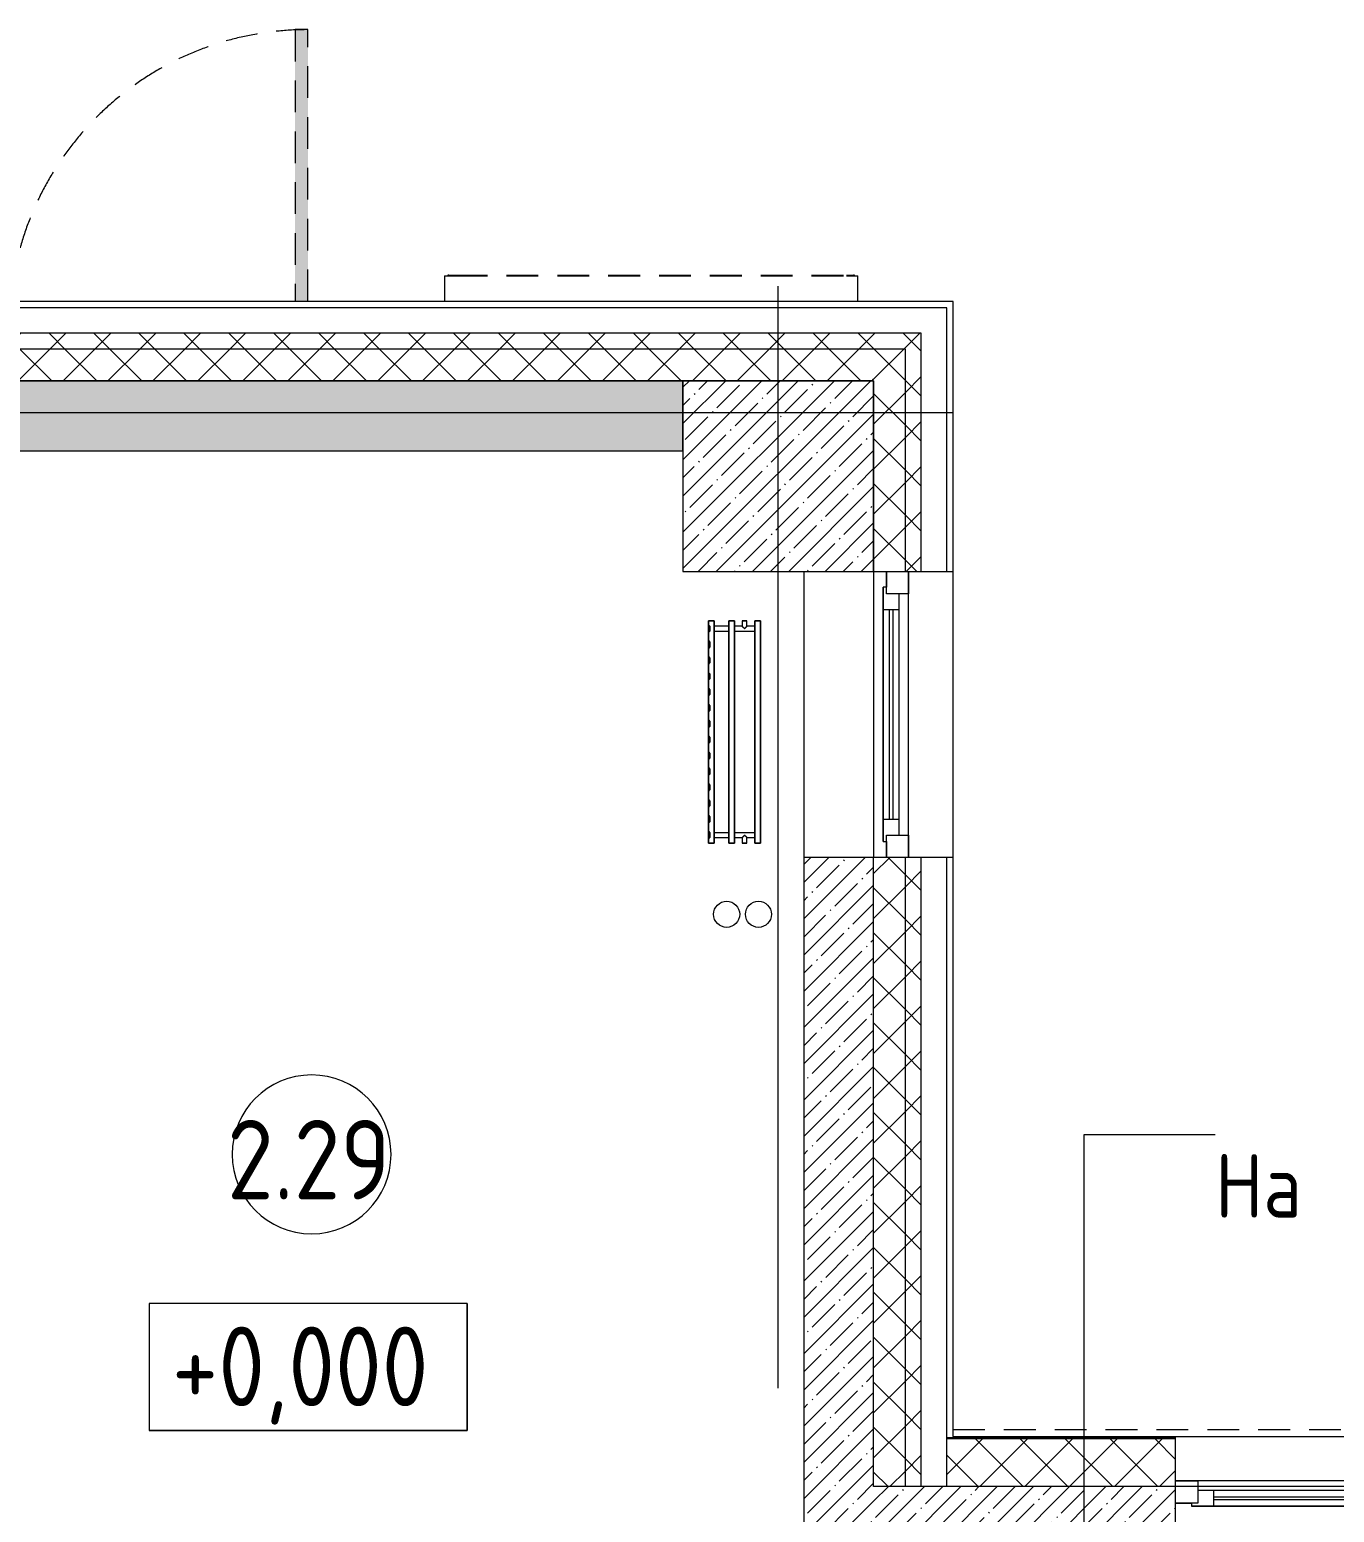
# Model space of a CAD drawing. Header units: millimetres. Extents: x -3129 to 197107, y -8553 to 29000.
# Drawn here: x 30955 to 35059, y 23539 to 28205 of the extents above; entities that cross this region are included whole.
import ezdxf

# ---------------------------------------------------------------- set-up
doc = ezdxf.new("R2010")
doc.units = ezdxf.units.MM
doc.linetypes.add('200_ШТРИХ__ш1_п0_6_', pattern=[160, 100, -60])
doc.linetypes.add('Осевая', pattern=[3175, 635, -476.25, 1587.5, -476.25])
for name, color, linetype, lineweight in [('A-AREA-IDEN', 7, 'Continuous', 9), ('A-DETL', 7, 'Continuous', 9), ('A-DETL-MBND-1', 7, '200_ШТРИХ__ш1_п0_6_', 9), ('A-GLAZ', 7, 'Continuous', 9), ('A-WALL', 7, 'Continuous', 9), ('A-WALL-1', 7, 'Continuous', 13), ('A-WALL-IDEN', 7, 'Continuous', 9), ('G-ANNO-DIMS', 7, 'Continuous', 9), ('I-WALL', 7, 'Continuous', 9), ('S-COLS', 7, 'Continuous', 9), ('Оси', 7, 'Continuous', 9), ('Оси-2', 7, 'Осевая', 9)]:
    doc.layers.add(name, color=color, linetype=linetype, lineweight=lineweight)
doc.layers.add('I-WALL-3', color=7, linetype='Continuous', lineweight=9, true_color=0x008040)
doc.layers.add('M-EQPM-1', color=7, linetype='Continuous', lineweight=9, true_color=0xaaaaaa)
doc.styles.add('GOST Common', font='GOST_Common.ttf', dxfattribs={"width": 0.9, "height": 250})
doc.styles.add('GOST Common_1', font='GOST_Common.ttf', dxfattribs={"width": 0.9, "height": 200})
pattern_1 = [(45, (0, 0), (-70.71068, 70.71068), []), (135, (0, 0), (-70.71068, -70.71068), [])]
pattern_2 = [(45, (0, 0), (-57.02463, 57.02463), []), (45, (57.025, 0), (-57.02463, 57.02463), [100.806, -20.161, 3.353, -16.808])]

# ---------------------------------------------------------------- blocks, each defined once
blk = doc.blocks.new('120_Окно_СКБ_2Ст - 120_Окно_СКБ_2Ст 3100х2500 _мал_створка слева_ 2-22446355-План монтажа стен и перегородок 2 этажа  в осях 1-12')
at = {"layer": 'A-GLAZ'}
for p, q in [((-1550, -127), (-1550, -57)), ((-1550, -57), (-1480, -57)), ((1550, -57), (-1550, -57)), ((-1480, -57), (-1480, -127)), ((650, -87), (-1480, -87)), ((-1480, -87), (-1480, -127)), ((-1430, -137), (-1430, -87)), ((600, -137), (600, -87)), ((650, -127), (650, -57)), ((650, -57), (720, -57)), ((650, -127), (650, -87)), ((720, -57), (720, -127)), ((1480, -87), (720, -87)), ((720, -87), (720, -127)), ((770, -137), (770, -87)), ((1430, -137), (1430, -87)), ((1480, -127), (1480, -57)), ((1480, -57), (1550, -57)), ((1480, -127), (1480, -87)), ((1550, -57), (1550, -127)), ((-1480, -127), (-1550, -127)), ((-1550, -127), (-1500, -127)), ((-1480, -127), (-1500, -127)), ((-1500, -127), (-1500, -137)), ((-1500, -137), (670, -137)), ((670, -137), (-1500, -137)), ((-1430, -107), (600, -107)), ((600, -117), (-1430, -117)), ((720, -127), (650, -127)), ((670, -127), (650, -127)), ((670, -127), (700, -127)), ((670, -137), (670, -127)), ((720, -127), (700, -127)), ((700, -127), (700, -137)), ((700, -137), (1500, -137)), ((1500, -137), (700, -137)), ((770, -107), (1430, -107)), ((1430, -117), (770, -117)), ((1550, -127), (1480, -127)), ((1500, -127), (1480, -127)), ((1500, -127), (1550, -127)), ((1500, -137), (1500, -127))]:
    blk.add_line(p, q, dxfattribs=at)
blk = doc.blocks.new('120_Окно_СКБ_1Ст - 120_Окно_СКБ_1Ст 900х2500_h_-19906774-План монтажа стен и перегородок 2 этажа  в осях 1-12')
at = {"layer": 'A-GLAZ'}
for p, q in [((-450, -75), (-450, -5)), ((-450, -5), (-380, -5)), ((450, -5), (-450, -5)), ((-380, -5), (-380, -75)), ((380, -35), (-380, -35)), ((-380, -35), (-380, -75)), ((-330, -85), (-330, -35)), ((330, -85), (330, -35)), ((380, -75), (380, -5)), ((380, -5), (450, -5)), ((380, -75), (380, -35)), ((450, -5), (450, -75)), ((-380, -75), (-450, -75)), ((-450, -75), (-400, -75)), ((-380, -75), (-400, -75)), ((-400, -75), (-400, -85)), ((-400, -85), (400, -85)), ((400, -85), (-400, -85)), ((-330, -55), (330, -55)), ((330, -65), (-330, -65)), ((450, -75), (380, -75)), ((400, -75), (380, -75)), ((400, -75), (450, -75)), ((400, -85), (400, -75))]:
    blk.add_line(p, q, dxfattribs=at)
blk = doc.blocks.new('110_Дверь_СКБ_1Ст_Наружная - ДН-2д_л__ Дверь из подвала ЛК _900 мм в свету_ 3300 фрамуга метал-22954314-План монтажа стен и перегородок 2 этажа  в осях 1-12')
at = {"layer": 'A-DETL-MBND-1'}
blk.add_hatch(color=256, dxfattribs=at).paths.add_polyline_path([(489.5, 115), (489.5, 970), (449.5, 970), (449.5, 115)])
for p, q in [((489.5, 970), (449.5, 970)), ((449.5, 970), (449.5, 115)), ((489.5, 115), (489.5, 970))]:
    blk.add_line(p, q, dxfattribs=at)
blk.add_arc((489.5, 30), 940, 90, 174.8042, dxfattribs=at)
blk = doc.blocks.new('Указатель_Домовой_Квартальный_По грани - Указатель одинарный-23221565-План монтажа стен и перегородок 2 этажа  в осях 1-12')
at = {"layer": 'A-DETL-MBND-1'}
for p, q in [((32260, 27430), (32260, 27350)), ((32260, 27430), (32295, 27430)), ((32270, 27432), (32270, 27430)), ((32273.3, 27432), (32270, 27432)), ((32270, 27432), (32295, 27432)), ((32295, 27432), (33525, 27432)), ((32295, 27430), (33525, 27430)), ((33525, 27432), (33550, 27432)), ((33525, 27430), (33560, 27430)), ((33550, 27432), (33546.7, 27432)), ((33550, 27430), (33550, 27432)), ((33560, 27350), (33560, 27430))]:
    blk.add_line(p, q, dxfattribs=at)
blk = doc.blocks.new('radiator_prado_classic_z_tip_30_po exemplyaru - Classic Z Тип 30-500-30677900-План монтажа стен и перегородок 2 этажа  в осях 1-12')
at = {"layer": 'M-EQPM-1'}
for p, q in [((0, 228), (0, 210)), ((700, 228), (0, 228)), ((0, 210), (0, 228)), ((0, 228), (12.5, 228)), ((0, 210), (700, 210)), ((17.5, 210), (0, 210)), ((12.5, 228), (37.5, 228)), ((37.5, 228), (12.5, 228)), ((12.5, 228), (37.5, 228)), ((12.5, 228), (17.5, 223)), ((12.5, 228), (17.5, 223)), ((32.5, 223), (17.5, 223)), ((17.5, 223), (32.5, 223)), ((17.5, 210), (17.5, 164)), ((17.5, 210), (17.5, 164)), ((17.8, 210), (17.5, 210)), ((17.5, 210), (32.5, 210)), ((32.5, 210), (17.5, 210)), ((17.5, 210), (32.5, 210)), ((19.7, 210), (17.8, 210)), ((31.5, 210), (18.5, 210)), ((23.1, 210), (19.7, 210)), ((32.5, 210), (23.1, 210)), ((32.5, 223), (37.5, 228)), ((37.5, 228), (32.5, 223)), ((32.5, 164), (32.5, 210)), ((32.5, 164), (32.5, 210)), ((667.5, 210), (32.5, 210)), ((37.5, 228), (62.5, 228)), ((62.5, 228), (87.5, 228)), ((87.5, 228), (62.5, 228)), ((62.5, 228), (87.5, 228)), ((62.5, 228), (67.5, 223)), ((62.5, 228), (67.5, 223)), ((82.5, 223), (67.5, 223)), ((67.5, 223), (82.5, 223)), ((82.5, 223), (87.5, 228)), ((87.5, 228), (82.5, 223)), ((87.5, 228), (112.5, 228)), ((112.5, 228), (137.5, 228)), ((137.5, 228), (112.5, 228)), ((112.5, 228), (137.5, 228)), ((112.5, 228), (117.5, 223)), ((112.5, 228), (117.5, 223)), ((132.5, 223), (117.5, 223)), ((117.5, 223), (132.5, 223)), ((132.5, 223), (137.5, 228)), ((137.5, 228), (132.5, 223)), ((137.5, 228), (162.5, 228)), ((162.5, 228), (187.5, 228)), ((187.5, 228), (162.5, 228)), ((162.5, 228), (187.5, 228)), ((162.5, 228), (167.5, 223)), ((162.5, 228), (167.5, 223)), ((182.5, 223), (167.5, 223)), ((167.5, 223), (182.5, 223)), ((182.5, 223), (187.5, 228)), ((187.5, 228), (182.5, 223)), ((187.5, 228), (212.5, 228)), ((212.5, 228), (237.5, 228)), ((237.5, 228), (212.5, 228)), ((212.5, 228), (237.5, 228)), ((212.5, 228), (217.5, 223)), ((212.5, 228), (217.5, 223)), ((232.5, 223), (217.5, 223)), ((217.5, 223), (232.5, 223)), ((232.5, 223), (237.5, 228)), ((237.5, 228), (232.5, 223)), ((237.5, 228), (262.5, 228)), ((262.5, 228), (287.5, 228)), ((287.5, 228), (262.5, 228)), ((262.5, 228), (287.5, 228)), ((262.5, 228), (267.5, 223)), ((262.5, 228), (267.5, 223)), ((282.5, 223), (267.5, 223)), ((267.5, 223), (282.5, 223)), ((282.5, 223), (287.5, 228)), ((287.5, 228), (282.5, 223)), ((287.5, 228), (312.5, 228)), ((312.5, 228), (337.5, 228)), ((337.5, 228), (312.5, 228)), ((312.5, 228), (337.5, 228)), ((312.5, 228), (317.5, 223)), ((312.5, 228), (317.5, 223)), ((332.5, 223), (317.5, 223)), ((317.5, 223), (332.5, 223)), ((332.5, 223), (337.5, 228)), ((337.5, 228), (332.5, 223)), ((337.5, 228), (362.5, 228)), ((362.5, 228), (387.5, 228)), ((387.5, 228), (362.5, 228)), ((362.5, 228), (387.5, 228)), ((362.5, 228), (367.5, 223)), ((362.5, 228), (367.5, 223)), ((382.5, 223), (367.5, 223)), ((367.5, 223), (382.5, 223)), ((382.5, 223), (387.5, 228)), ((387.5, 228), (382.5, 223)), ((387.5, 228), (412.5, 228)), ((412.5, 228), (437.5, 228)), ((437.5, 228), (412.5, 228)), ((412.5, 228), (437.5, 228)), ((412.5, 228), (417.5, 223)), ((412.5, 228), (417.5, 223)), ((432.5, 223), (417.5, 223)), ((417.5, 223), (432.5, 223)), ((432.5, 223), (437.5, 228)), ((437.5, 228), (432.5, 223)), ((437.5, 228), (462.5, 228)), ((462.5, 228), (487.5, 228)), ((487.5, 228), (462.5, 228)), ((462.5, 228), (487.5, 228)), ((462.5, 228), (467.5, 223)), ((462.5, 228), (467.5, 223)), ((482.5, 223), (467.5, 223)), ((467.5, 223), (482.5, 223)), ((482.5, 223), (487.5, 228)), ((487.5, 228), (482.5, 223)), ((487.5, 228), (512.5, 228)), ((512.5, 228), (537.5, 228)), ((537.5, 228), (512.5, 228)), ((512.5, 228), (537.5, 228)), ((512.5, 228), (517.5, 223)), ((512.5, 228), (517.5, 223)), ((532.5, 223), (517.5, 223)), ((517.5, 223), (532.5, 223)), ((532.5, 223), (537.5, 228)), ((537.5, 228), (532.5, 223)), ((537.5, 228), (562.5, 228)), ((562.5, 228), (587.5, 228)), ((587.5, 228), (562.5, 228)), ((562.5, 228), (587.5, 228)), ((562.5, 228), (567.5, 223)), ((562.5, 228), (567.5, 223)), ((582.5, 223), (567.5, 223)), ((567.5, 223), (582.5, 223)), ((582.5, 223), (587.5, 228)), ((587.5, 228), (582.5, 223)), ((587.5, 228), (612.5, 228)), ((612.5, 228), (637.5, 228)), ((637.5, 228), (612.5, 228)), ((612.5, 228), (637.5, 228)), ((612.5, 228), (617.5, 223)), ((617.5, 223), (612.5, 228)), ((632.5, 223), (617.5, 223)), ((617.5, 223), (632.5, 223)), ((632.5, 223), (637.5, 228)), ((637.5, 228), (632.5, 223)), ((637.5, 228), (662.5, 228)), ((662.5, 228), (687.5, 228)), ((687.5, 228), (662.5, 228)), ((662.5, 228), (687.5, 228)), ((662.5, 228), (667.5, 223)), ((662.5, 228), (667.5, 223)), ((682.5, 223), (667.5, 223)), ((667.5, 223), (682.5, 223)), ((667.5, 210), (667.5, 164)), ((667.5, 210), (667.5, 164)), ((676.9, 210), (667.5, 210)), ((667.5, 210), (682.5, 210)), ((668.5, 210), (667.5, 210)), ((667.5, 210), (667.8, 210)), ((667.8, 210), (668.5, 210)), ((680.3, 210), (668.5, 210)), ((668.5, 210), (669.7, 210)), ((681.5, 210), (668.5, 210)), ((669.7, 210), (671.2, 210)), ((671.2, 210), (673.1, 210)), ((673.1, 210), (675, 210)), ((675, 210), (676.9, 210)), ((682.2, 210), (676.9, 210)), ((676.9, 210), (678.7, 210)), ((678.7, 210), (680.3, 210)), ((682.5, 210), (680.3, 210)), ((680.3, 210), (681.5, 210)), ((681.5, 210), (682.2, 210)), ((682.5, 210), (682.2, 210)), ((682.2, 210), (682.5, 210)), ((682.5, 223), (687.5, 228)), ((687.5, 228), (682.5, 223)), ((682.5, 164), (682.5, 210)), ((682.5, 164), (682.5, 210)), ((700, 210), (682.5, 210)), ((687.5, 228), (700, 228)), ((700, 210), (700, 228)), ((700, 228), (700, 210)), ((700, 164), (0, 164)), ((0, 164), (0, 146)), ((0, 146), (0, 164)), ((0, 164), (17.5, 164)), ((0, 146), (700, 146)), ((17.5, 146), (0, 146)), ((18.5, 164), (17.5, 164)), ((17.5, 164), (19.7, 164)), ((25, 164), (17.5, 164)), ((17.5, 164), (32.5, 164)), ((17.5, 146), (17.5, 121.5)), ((17.5, 146), (17.5, 121.5)), ((17.5, 146), (32.5, 146)), ((32.5, 146), (17.5, 146)), ((17.5, 146), (32.5, 146)), ((32.5, 146), (17.5, 146)), ((23.1, 164), (18.5, 164)), ((18.5, 164), (31.5, 164)), ((31.5, 146), (18.5, 146)), ((19.7, 164), (28.7, 164)), ((25, 164), (23.1, 164)), ((26.9, 164), (25, 164)), ((32.5, 164), (25, 164)), ((28.7, 164), (26.9, 164)), ((30.3, 164), (28.7, 164)), ((28.7, 164), (32.5, 164)), ((31.5, 164), (30.3, 164)), ((32.2, 164), (31.5, 164)), ((32.5, 164), (32.2, 164)), ((32.5, 164), (667.5, 164)), ((32.5, 82), (32.5, 146)), ((32.5, 82), (32.5, 146)), ((667.5, 146), (32.5, 146)), ((682.5, 164), (667.5, 164)), ((667.5, 164), (682.5, 164)), ((673.1, 164), (667.5, 164)), ((667.5, 164), (680.3, 164)), ((667.5, 146), (667.5, 82)), ((667.5, 146), (667.5, 82)), ((667.5, 146), (682.5, 146)), ((671.2, 146), (667.5, 146)), ((667.5, 146), (682.5, 146)), ((682.5, 146), (667.5, 146)), ((668.5, 164), (681.5, 164)), ((681.5, 146), (668.5, 146)), ((680.3, 146), (671.2, 146)), ((676.9, 164), (673.1, 164)), ((682.5, 164), (676.9, 164)), ((680.3, 164), (681.5, 164)), ((682.5, 146), (680.3, 146)), ((681.5, 164), (682.2, 164)), ((682.2, 164), (682.5, 164)), ((682.5, 164), (700, 164)), ((682.5, 121.5), (682.5, 146)), ((682.5, 121.5), (682.5, 146)), ((700, 146), (682.5, 146)), ((700, 146), (700, 164)), ((700, 164), (700, 146)), ((17.5, 121.5), (0, 121.5)), ((17.5, 121.5), (0, 121.5)), ((0, 121.5), (0, 121.2)), ((0, 106.5), (0, 121.5)), ((0, 121.2), (0, 112.1)), ((0, 121.2), (0, 120.5)), ((0, 120.5), (0, 121.2)), ((0, 121.2), (0, 121.2)), ((0, 120.5), (0, 119.3)), ((0, 119.3), (0, 120.5)), ((0, 119.3), (0, 117.8)), ((0, 117.8), (0, 119.3)), ((0, 117.8), (0, 115.9)), ((0, 115.9), (0, 117.8)), ((0, 115.9), (0, 114)), ((0, 114), (0, 115.9)), ((0, 114), (0, 112.1)), ((0, 112.1), (0, 114)), ((0, 112.1), (0, 106.8)), ((0, 112.1), (0, 110.2)), ((0, 110.2), (0, 112.1)), ((0, 110.2), (0, 108.7)), ((0, 108.7), (0, 110.2)), ((0, 108.7), (0, 106.8)), ((0, 106.8), (0, 108.7)), ((0, 106.8), (0, 106.5)), ((0, 106.8), (0, 106.8)), ((0, 106.5), (17.5, 106.5)), ((0, 106.5), (17.5, 106.5)), ((17.5, 106.5), (17.5, 82)), ((17.5, 106.5), (17.5, 82)), ((700, 121.5), (682.5, 121.5)), ((700, 121.5), (682.5, 121.5)), ((682.5, 82), (682.5, 106.5)), ((682.5, 106.5), (700, 106.5)), ((682.5, 82), (682.5, 106.5)), ((682.5, 106.5), (700, 106.5)), ((700, 121.5), (700, 106.5)), ((700, 121.2), (700, 121.5)), ((700, 121.5), (700, 121.2)), ((700, 121.2), (700, 121.5)), ((700, 106.8), (700, 121.2)), ((700, 121.2), (700, 110.2)), ((700, 110.2), (700, 121.2)), ((700, 110.2), (700, 106.8)), ((700, 106.8), (700, 110.2)), ((700, 106.5), (700, 106.8)), ((700, 106.8), (700, 106.5)), ((700, 106.5), (700, 106.8)), ((700, 82), (0, 82)), ((0, 82), (0, 64)), ((0, 64), (0, 82)), ((0, 82), (17.5, 82)), ((700, 64), (0, 64)), ((0, 64), (700, 64)), ((17.8, 82), (17.5, 82)), ((17.5, 82), (26.9, 82)), ((25, 82), (17.5, 82)), ((17.5, 82), (32.5, 82)), ((23.1, 82), (17.8, 82)), ((18.5, 82), (31.5, 82)), ((25, 82), (23.1, 82)), ((32.5, 82), (25, 82)), ((32.5, 82), (25, 82)), ((26.9, 82), (32.5, 82)), ((32.5, 82), (667.5, 82)), ((680.3, 82), (667.5, 82)), ((667.5, 82), (682.5, 82)), ((669.7, 82), (667.5, 82)), ((667.5, 82), (678.7, 82)), ((668.5, 82), (681.5, 82)), ((678.7, 82), (669.7, 82)), ((682.5, 82), (678.7, 82)), ((678.7, 82), (682.5, 82)), ((682.5, 82), (680.3, 82)), ((682.5, 82), (700, 82)), ((700, 64), (700, 82)), ((700, 82), (700, 64))]:
    blk.add_line(p, q, dxfattribs=at)
for points, knots in [([(17.8, 121.2), (17.7, 121.3), (17.7, 121.3), (17.5, 121.5), (17.5, 121.5), (17.5, 121.5)], [0.8571429, 0.8571429, 0.8571429, 0.8571429, 0.8928571, 0.9285714, 1, 1, 1, 1]), ([(17.5, 121.5), (17.5, 121.5), (17.5, 121.5), (17.7, 121.3), (17.7, 121.3), (17.8, 121.2)], [0, 0, 0, 0, 0.0714286, 0.1071429, 0.1428571, 0.1428571, 0.1428571, 0.1428571]), ([(17.5, 121.5), (17.5, 121.5), (17.5, 121.5), (17.7, 121.3), (17.7, 121.3), (17.8, 121.2)], [0, 0, 0, 0, 0.0714286, 0.1071429, 0.1428571, 0.1428571, 0.1428571, 0.1428571]), ([(25, 114), (24.5, 114.5), (23.6, 115.4), (22.4, 116.6), (21.6, 117.4), (21.1, 117.9), (20.8, 118.2), (20.5, 118.5), (20.2, 118.8), (19.8, 119.1), (19.6, 119.4), (19.3, 119.7), (19, 120), (18.7, 120.3), (18.5, 120.5), (18.3, 120.7), (18.1, 120.9), (17.9, 121.1), (17.8, 121.2), (17.7, 121.3), (17.5, 121.5), (17.5, 121.5), (17.5, 121.5)], [0, 0, 0, 0, 0.142857, 0.285714, 0.357143, 0.392857, 0.428571, 0.464286, 0.5, 0.535714, 0.571429, 0.607143, 0.642857, 0.678571, 0.714286, 0.75, 0.785714, 0.821429, 0.857143, 0.892857, 0.928571, 1, 1, 1, 1]), ([(17.5, 106.5), (17.5, 106.5), (17.5, 106.5), (17.7, 106.7), (17.8, 106.8), (17.9, 106.9), (18.1, 107.1), (18.3, 107.3), (18.5, 107.5), (18.7, 107.7), (19, 108), (19.3, 108.3), (19.6, 108.6), (19.8, 108.9), (20.3, 109.3), (20.7, 109.7), (21.1, 110.1), (21.6, 110.6), (22.4, 111.4), (23.6, 112.6), (24.5, 113.5), (25, 114)], [0, 0, 0, 0, 0.071429, 0.107143, 0.142857, 0.178571, 0.214286, 0.25, 0.285714, 0.321429, 0.357143, 0.392857, 0.428571, 0.464286, 0.5, 0.571429, 0.607143, 0.642857, 0.714286, 0.857143, 1, 1, 1, 1]), ([(17.5, 106.5), (17.5, 106.5), (17.5, 106.5), (17.7, 106.7), (17.7, 106.7), (17.8, 106.8)], [0, 0, 0, 0, 0.0714286, 0.1071429, 0.1428571, 0.1428571, 0.1428571, 0.1428571]), ([(17.8, 106.8), (17.7, 106.7), (17.7, 106.7), (17.5, 106.5), (17.5, 106.5), (17.5, 106.5)], [0.8571429, 0.8571429, 0.8571429, 0.8571429, 0.8928571, 0.9285714, 1, 1, 1, 1]), ([(17.8, 106.8), (17.7, 106.7), (17.7, 106.7), (17.5, 106.5), (17.5, 106.5), (17.5, 106.5)], [0.8571429, 0.8571429, 0.8571429, 0.8571429, 0.8928571, 0.9285714, 1, 1, 1, 1]), ([(17.8, 121.2), (17.8, 121.2), (17.9, 121.1), (18.1, 120.9), (18.3, 120.7), (18.5, 120.5), (18.7, 120.3), (19, 120), (19.3, 119.7), (19.6, 119.4), (19.8, 119.1), (20.3, 118.7), (20.7, 118.3), (21.1, 117.9), (21.6, 117.4), (22.4, 116.6), (23.1, 115.9), (23.6, 115.4)], [0.1428571, 0.1428571, 0.1428571, 0.1428571, 0.1785714, 0.2142857, 0.25, 0.2857143, 0.3214286, 0.3571429, 0.3928571, 0.4285714, 0.4642857, 0.5, 0.5714286, 0.6071429, 0.6428571, 0.7142857, 0.8571429, 0.8571429, 0.8571429, 0.8571429]), ([(22.1, 111.1), (21.9, 110.9), (21.6, 110.6), (21.1, 110.1), (20.8, 109.8), (20.5, 109.5), (20.2, 109.2), (19.8, 108.9), (19.6, 108.6), (19.3, 108.3), (19, 108), (18.7, 107.7), (18.5, 107.5), (18.3, 107.3), (18.1, 107.1), (17.9, 106.9), (17.8, 106.8), (17.8, 106.8)], [0.2857143, 0.2857143, 0.2857143, 0.2857143, 0.3571429, 0.3928571, 0.4285714, 0.4642857, 0.5, 0.5357143, 0.5714286, 0.6071429, 0.6428571, 0.6785714, 0.7142857, 0.75, 0.7857143, 0.8214286, 0.8571429, 0.8571429, 0.8571429, 0.8571429]), ([(19.6, 119.4), (19.7, 119.3), (19.9, 119.2), (20.3, 118.7), (20.6, 118.4), (20.8, 118.2)], [0.4285714, 0.4285714, 0.4285714, 0.4285714, 0.4642857, 0.5, 0.5714286, 0.5714286, 0.5714286, 0.5714286]), ([(19.6, 108.6), (19.7, 108.7), (19.9, 108.8), (20.3, 109.3), (20.6, 109.6), (20.8, 109.8)], [0.4285714, 0.4285714, 0.4285714, 0.4285714, 0.4642857, 0.5, 0.5714286, 0.5714286, 0.5714286, 0.5714286]), ([(22.1, 116.9), (21.9, 117.1), (21.6, 117.4), (21.1, 117.9), (20.9, 118.1), (20.8, 118.2)], [0.2857143, 0.2857143, 0.2857143, 0.2857143, 0.3571429, 0.3928571, 0.4285714, 0.4285714, 0.4285714, 0.4285714]), ([(20.8, 118.2), (20.9, 118.1), (21.1, 117.9), (21.6, 117.4), (21.9, 117.1), (22.1, 116.9)], [0.5714286, 0.5714286, 0.5714286, 0.5714286, 0.6071429, 0.6428571, 0.7142857, 0.7142857, 0.7142857, 0.7142857]), ([(20.8, 109.8), (20.9, 109.9), (21.1, 110.1), (21.6, 110.6), (21.9, 110.9), (22.1, 111.1)], [0.5714286, 0.5714286, 0.5714286, 0.5714286, 0.6071429, 0.6428571, 0.7142857, 0.7142857, 0.7142857, 0.7142857]), ([(22.1, 111.1), (21.9, 110.9), (21.6, 110.6), (21.1, 110.1), (20.9, 109.9), (20.8, 109.8)], [0.2857143, 0.2857143, 0.2857143, 0.2857143, 0.3571429, 0.3928571, 0.4285714, 0.4285714, 0.4285714, 0.4285714]), ([(675, 114), (675.5, 114.5), (676.4, 115.4), (677.6, 116.6), (678.4, 117.4), (678.9, 117.9), (679.2, 118.2), (679.5, 118.5), (679.8, 118.8), (680.1, 119.2), (680.4, 119.4), (680.7, 119.7), (681, 120), (681.3, 120.3), (681.5, 120.5), (681.7, 120.7), (681.9, 120.9), (682.1, 121.1), (682.2, 121.2), (682.3, 121.3), (682.5, 121.5), (682.5, 121.5), (682.5, 121.5)], [0, 0, 0, 0, 0.142857, 0.285714, 0.357143, 0.392857, 0.428571, 0.464286, 0.5, 0.535714, 0.571429, 0.607143, 0.642857, 0.678571, 0.714286, 0.75, 0.785714, 0.821429, 0.857143, 0.892857, 0.928571, 1, 1, 1, 1]), ([(682.5, 106.5), (682.5, 106.5), (682.5, 106.5), (682.3, 106.7), (682.2, 106.8), (682.1, 106.9), (681.9, 107.1), (681.7, 107.3), (681.5, 107.5), (681.3, 107.7), (681, 108), (680.7, 108.3), (680.4, 108.6), (680.1, 108.8), (679.7, 109.3), (679.3, 109.7), (678.9, 110.1), (678.4, 110.6), (677.6, 111.4), (676.4, 112.6), (675.5, 113.5), (675, 114)], [0, 0, 0, 0, 0.071429, 0.107143, 0.142857, 0.178571, 0.214286, 0.25, 0.285714, 0.321429, 0.357143, 0.392857, 0.428571, 0.464286, 0.5, 0.571429, 0.607143, 0.642857, 0.714286, 0.857143, 1, 1, 1, 1]), ([(682.2, 121.2), (682.2, 121.2), (682.1, 121.1), (681.9, 120.9), (681.7, 120.7), (681.5, 120.5), (681.3, 120.3), (681, 120), (680.7, 119.7), (680.4, 119.4), (680.1, 119.2), (679.7, 118.7), (679.3, 118.3), (678.9, 117.9), (678.4, 117.4), (677.6, 116.6), (676.9, 115.9), (676.4, 115.4)], [0.1428571, 0.1428571, 0.1428571, 0.1428571, 0.1785714, 0.2142857, 0.25, 0.2857143, 0.3214286, 0.3571429, 0.3928571, 0.4285714, 0.4642857, 0.5, 0.5714286, 0.6071429, 0.6428571, 0.7142857, 0.8571429, 0.8571429, 0.8571429, 0.8571429]), ([(682.2, 121.2), (682.2, 121.2), (682.1, 121.1), (681.9, 120.9), (681.7, 120.7), (681.5, 120.5), (681.3, 120.3), (681, 120), (680.7, 119.7), (680.4, 119.4), (680.1, 119.2), (679.7, 118.7), (679.3, 118.3), (678.9, 117.9), (678.4, 117.4), (677.6, 116.6), (676.9, 115.9), (676.4, 115.4)], [0.1428571, 0.1428571, 0.1428571, 0.1428571, 0.1785714, 0.2142857, 0.25, 0.2857143, 0.3214286, 0.3571429, 0.3928571, 0.4285714, 0.4642857, 0.5, 0.5714286, 0.6071429, 0.6428571, 0.7142857, 0.8571429, 0.8571429, 0.8571429, 0.8571429]), ([(676.4, 115.4), (676.9, 115.9), (677.6, 116.6), (678.4, 117.4), (678.9, 117.9), (679.2, 118.2), (679.5, 118.5), (679.8, 118.8), (680.1, 119.2), (680.4, 119.4), (680.7, 119.7), (681, 120), (681.3, 120.3), (681.5, 120.5), (681.7, 120.7), (681.9, 120.9), (682.1, 121.1), (682.2, 121.2), (682.2, 121.2)], [0.1428571, 0.1428571, 0.1428571, 0.1428571, 0.2857143, 0.3571429, 0.3928571, 0.4285714, 0.4642857, 0.5, 0.5357143, 0.5714286, 0.6071429, 0.6428571, 0.6785714, 0.7142857, 0.75, 0.7857143, 0.8214286, 0.8571429, 0.8571429, 0.8571429, 0.8571429]), ([(677.9, 111.1), (678.1, 110.9), (678.4, 110.6), (678.9, 110.1), (679.2, 109.8), (679.5, 109.5), (679.8, 109.2), (680.1, 108.8), (680.4, 108.6), (680.7, 108.3), (681, 108), (681.3, 107.7), (681.4, 107.6), (681.5, 107.5)], [0.2857143, 0.2857143, 0.2857143, 0.2857143, 0.3571429, 0.3928571, 0.4285714, 0.4642857, 0.5, 0.5357143, 0.5714286, 0.6071429, 0.6428571, 0.6785714, 0.7142857, 0.7142857, 0.7142857, 0.7142857]), ([(677.9, 111.1), (678.1, 110.9), (678.4, 110.6), (678.9, 110.1), (679.2, 109.8), (679.5, 109.5), (679.8, 109.2), (680.1, 108.8), (680.4, 108.6), (680.7, 108.3), (681, 108), (681.3, 107.7), (681.5, 107.5), (681.7, 107.3), (681.9, 107.1), (682.1, 106.9), (682.2, 106.8), (682.2, 106.8)], [0.2857143, 0.2857143, 0.2857143, 0.2857143, 0.3571429, 0.3928571, 0.4285714, 0.4642857, 0.5, 0.5357143, 0.5714286, 0.6071429, 0.6428571, 0.6785714, 0.7142857, 0.75, 0.7857143, 0.8214286, 0.8571429, 0.8571429, 0.8571429, 0.8571429]), ([(682.2, 106.8), (682.2, 106.8), (682.1, 106.9), (681.9, 107.1), (681.7, 107.3), (681.5, 107.5), (681.3, 107.7), (681, 108), (680.7, 108.3), (680.4, 108.6), (680.1, 108.8), (679.7, 109.3), (679.3, 109.7), (678.9, 110.1), (678.4, 110.6), (678.1, 110.9), (677.9, 111.1)], [0.1428571, 0.1428571, 0.1428571, 0.1428571, 0.1785714, 0.2142857, 0.25, 0.2857143, 0.3214286, 0.3571429, 0.3928571, 0.4285714, 0.4642857, 0.5, 0.5714286, 0.6071429, 0.6428571, 0.7142857, 0.7142857, 0.7142857, 0.7142857]), ([(682.5, 121.5), (682.5, 121.5), (682.5, 121.5), (682.3, 121.3), (682.3, 121.3), (682.2, 121.2)], [0, 0, 0, 0, 0.0714286, 0.1071429, 0.1428571, 0.1428571, 0.1428571, 0.1428571]), ([(682.5, 121.5), (682.5, 121.5), (682.5, 121.5), (682.3, 121.3), (682.3, 121.3), (682.2, 121.2)], [0, 0, 0, 0, 0.0714286, 0.1071429, 0.1428571, 0.1428571, 0.1428571, 0.1428571]), ([(682.2, 121.2), (682.3, 121.3), (682.3, 121.3), (682.5, 121.5), (682.5, 121.5), (682.5, 121.5)], [0.8571429, 0.8571429, 0.8571429, 0.8571429, 0.8928571, 0.9285714, 1, 1, 1, 1]), ([(682.2, 106.8), (682.3, 106.7), (682.3, 106.7), (682.5, 106.5), (682.5, 106.5), (682.5, 106.5)], [0.8571429, 0.8571429, 0.8571429, 0.8571429, 0.8928571, 0.9285714, 1, 1, 1, 1]), ([(682.2, 106.8), (682.3, 106.7), (682.3, 106.7), (682.5, 106.5), (682.5, 106.5), (682.5, 106.5)], [0.8571429, 0.8571429, 0.8571429, 0.8571429, 0.8928571, 0.9285714, 1, 1, 1, 1]), ([(682.5, 106.5), (682.5, 106.5), (682.5, 106.5), (682.3, 106.7), (682.3, 106.7), (682.2, 106.8)], [0, 0, 0, 0, 0.0714286, 0.1071429, 0.1428571, 0.1428571, 0.1428571, 0.1428571])]:
    blk.add_open_spline(points, degree=3, knots=knots, dxfattribs=at)
for points in [[(18.5, 120.5), (18.4, 120.6), (18.3, 120.7), (18.1, 120.9), (17.9, 121.1), (17.8, 121.2), (17.8, 121.2)], [(17.8, 121.2), (17.8, 121.2), (17.9, 121.1), (18.1, 120.9), (18.3, 120.7), (18.5, 120.5), (18.7, 120.3), (19, 120), (19.3, 119.7), (19.5, 119.5), (19.6, 119.4)], [(20.8, 109.8), (20.7, 109.7), (20.5, 109.5), (20.2, 109.2), (19.9, 108.8), (19.6, 108.6), (19.3, 108.3), (19, 108), (18.7, 107.7), (18.5, 107.5), (18.3, 107.3), (18.1, 107.1), (17.9, 106.9), (17.8, 106.8), (17.8, 106.8)], [(17.8, 106.8), (17.8, 106.8), (17.9, 106.9), (18.1, 107.1), (18.3, 107.3), (18.4, 107.4), (18.5, 107.5)], [(19.6, 119.4), (19.5, 119.5), (19.3, 119.7), (19, 120), (18.7, 120.3), (18.6, 120.4), (18.5, 120.5)], [(18.5, 107.5), (18.6, 107.6), (18.7, 107.7), (19, 108), (19.3, 108.3), (19.5, 108.5), (19.6, 108.6)], [(20.8, 118.2), (20.7, 118.3), (20.5, 118.5), (20.2, 118.8), (19.9, 119.2), (19.7, 119.3), (19.6, 119.4)], [(23.6, 115.4), (23.1, 115.9), (22.6, 116.4), (22.1, 116.9)], [(22.1, 116.9), (22.6, 116.4), (23.1, 115.9), (23.6, 115.4)], [(25, 114), (24.5, 113.5), (23.6, 112.6), (22.6, 111.6), (22.1, 111.1)], [(22.1, 111.1), (22.6, 111.6), (23.1, 112.1), (23.6, 112.6)], [(23.6, 112.6), (23.1, 112.1), (22.6, 111.6), (22.1, 111.1)], [(25, 114), (24.5, 114.5), (24, 115), (23.6, 115.4)], [(23.6, 115.4), (24, 115), (24.5, 114.5), (25, 114)], [(23.6, 115.4), (24, 115), (24.5, 114.5), (25, 114)], [(23.6, 112.6), (24, 113), (24.5, 113.5), (25, 114)], [(25, 114), (24.5, 113.5), (24, 113), (23.6, 112.6)], [(676.4, 115.4), (676, 115), (675.5, 114.5), (675, 114)], [(676.4, 115.4), (676, 115), (675.5, 114.5), (675, 114)], [(675, 114), (675.5, 114.5), (676, 115), (676.4, 115.4)], [(675, 114), (675.5, 113.5), (676.4, 112.6), (677.4, 111.6), (677.9, 111.1)], [(675, 114), (675.5, 113.5), (676, 113), (676.4, 112.6)], [(677.9, 111.1), (677.4, 111.6), (676.4, 112.6), (675.5, 113.5), (675, 114)], [(676.4, 112.6), (676.9, 112.1), (677.4, 111.6), (677.9, 111.1)], [(681.5, 107.5), (681.6, 107.4), (681.7, 107.3), (681.9, 107.1), (682.1, 106.9), (682.2, 106.8), (682.2, 106.8)]]:
    blk.add_open_spline(points, degree=3, dxfattribs=at)
blk = doc.blocks.new('Марка_Помещения - Номер-25198446-План монтажа стен и перегородок 2 этажа  в осях 1-12')
at = {"layer": 'A-AREA-IDEN'}
for start, end in [(360, 180), (180, 360)]:
    blk.add_arc((0, 0), 2.5, start, end, dxfattribs=at)
blk = doc.blocks.new('Высотные отметки - 10х4_h_-17668695-План монтажа стен и перегородок 2 этажа  в осях 1-12')
at = {"layer": 'G-ANNO-DIMS'}
for p, q in [((-5, 4), (-5, 0)), ((5, 4), (-5, 4)), ((5, 4), (-5, 4)), ((-5, 4), (-5, 0)), ((5, 4), (5, 0)), ((5, 0), (5, 4)), ((5, 0), (-5, 0)), ((-5, 0), (5, 0))]:
    blk.add_line(p, q, dxfattribs=at)

msp = doc.modelspace()

# ---------------------------------------------------------------- hatches: boundary and pattern name
at = {"layer": 'A-WALL'}
h = msp.add_hatch(dxfattribs=at)
h.set_pattern_fill('FP_12', color=256, style=0, pattern_type=2)
h.set_pattern_definition(pattern_1)
h.paths.add_polyline_path([(33710, 27200), (33710, 27250), (19610.3, 27250), (19610.3, 27200), (33627.9, 27200)])
h.paths.add_polyline_path([(18710.3, 27200), (18710.3, 27250), (17810.3, 27250), (17810.3, 27200), (18705.5, 27200)])
h.paths.add_polyline_path([(16052.6, 27200), (16910.3, 27200), (16910.3, 27250), (16010.3, 27250), (16010.3, 27200)])
h.paths.add_polyline_path([(13731.4, 27200), (15110.3, 27200), (15110.3, 27250), (13689, 27250), (13689, 27200)])
h = msp.add_hatch(dxfattribs=at)
h.set_pattern_fill('FP_12', color=256, style=0, pattern_type=2)
h.set_pattern_definition(pattern_1)
h.paths.add_polyline_path([(33760, 23620), (33760, 25600), (33710, 25600), (33710, 23620)])
h.paths.add_polyline_path([(33710, 26500), (33760, 26500), (33760, 27250), (33710, 27250), (33710, 26871.3)])
h = msp.add_hatch(dxfattribs=at)
h.set_pattern_fill('FP_12', color=256, style=0, pattern_type=2)
h.set_pattern_definition(pattern_1)
h.paths.add_polyline_path([(33296.3, 27100), (33610, 27100), (33610, 27200), (19610.3, 27200), (19610.3, 27100), (31969.8, 27100)])
h.paths.add_polyline_path([(18705.5, 27100), (18710.3, 27100), (18710.3, 27200), (17810.3, 27200), (17810.3, 27100), (18110.3, 27100)])
h.paths.add_polyline_path([(16010.3, 27100), (16910.3, 27100), (16910.3, 27200), (16010.3, 27200)])
h.paths.add_polyline_path([(15110.3, 27100), (15110.3, 27200), (13689, 27200), (13689, 27100), (14726.2, 27100)])
h = msp.add_hatch(dxfattribs=at)
h.set_pattern_fill('FP_12', color=256, style=0, pattern_type=2)
h.set_pattern_definition(pattern_1)
h.paths.add_polyline_path([(33610, 23620), (33710, 23620), (33710, 25600), (33610, 25600), (33610, 23731.9)])
h.paths.add_polyline_path([(33610, 26500), (33710, 26500), (33710, 27200), (33610, 27200), (33610, 26871.3)])
h = msp.add_hatch(dxfattribs=at)
h.set_pattern_fill('FP_12', color=256, style=0, pattern_type=2)
h.set_pattern_definition(pattern_1)
h.paths.add_polyline_path([(38287.7, 23620), (38287.7, 23770), (37660, 23770), (37660, 23620), (37938.8, 23620)])
h.paths.add_polyline_path([(34560, 23620), (34560, 23770), (33840, 23770), (33840, 23620), (33959.5, 23620)])
at = {"layer": 'I-WALL'}
h = msp.add_hatch(dxfattribs=at)
h.set_pattern_fill('FP_15', color=256, style=0, pattern_type=2)
h.set_pattern_definition(pattern_2)
h.paths.add_polyline_path([(33010, 26880), (33010, 27100), (30610, 27100), (30610, 26880), (31969.8, 26880)])
h.paths.add_polyline_path([(30010, 26880), (30010, 27100), (26410, 27100), (26410, 26880), (29317, 26880)])
h.paths.add_polyline_path([(25810, 26880), (25810, 27100), (22510, 27100), (22510, 26880), (22684.8, 26880)])
h = msp.add_hatch(dxfattribs=at)
h.set_pattern_fill('FP_15', color=256, style=0, pattern_type=2)
h.set_pattern_definition(pattern_2)
h.paths.add_polyline_path([(33390, 22600), (33610, 22600), (33610, 25600), (33390, 25600), (33390, 23208.7)])
h = msp.add_hatch(dxfattribs=at)
h.set_pattern_fill('FP_15', color=256, style=0, pattern_type=2)
h.set_pattern_definition(pattern_2)
h.paths.add_polyline_path([(38287.7, 23400), (38287.7, 23620), (37660, 23620), (37660, 23400), (37938.8, 23400)])
h.paths.add_polyline_path([(34560, 23400), (34560, 23620), (33610, 23620), (33610, 23400), (33959.5, 23400)])
at = {"layer": 'S-COLS'}
h = msp.add_hatch(dxfattribs=at)
h.set_pattern_fill('FP_15', color=256, style=0, pattern_type=2)
h.set_pattern_definition(pattern_2)
h.paths.add_polyline_path([(33010, 26500), (33610, 26500), (33610, 27100), (33010, 27100)])

# ---------------------------------------------------------------- linework, layer by layer
at = {"layer": 'A-DETL'}
for centre in [(33147.6, 25421), (33247.6, 25421)]:
    msp.add_circle(centre, 41, dxfattribs=at)
at = {"layer": 'A-DETL-MBND-1'}
msp.add_line((33860, 23799.7), (38287.7, 23799.7), dxfattribs=at)
at = {"layer": 'A-WALL'}
for p, q in [((33860, 27350), (19610.3, 27350)), ((33860, 23778), (33860, 27350)), ((30610, 27100), (33610, 27100)), ((33610, 27100), (33610, 25600)), ((33610, 26500), (33860, 26500)), ((33860, 25600), (33610, 25600)), ((33860, 23778), (38287.7, 23778)), ((34560, 23620), (34560, 23778)), ((37660, 23620), (33840, 23620))]:
    msp.add_line(p, q, dxfattribs=at)
at = {"layer": 'A-WALL-1'}
for p, q in [((33840, 27330), (19610.3, 27330)), ((33840, 26500), (33840, 27330)), ((33760, 27250), (19610.3, 27250)), ((33760, 26500), (33760, 27250)), ((33710, 27200), (19610.3, 27200)), ((33710, 26500), (33710, 27200)), ((33010, 27100), (30610, 27100)), ((33610, 23620), (33610, 25600)), ((33710, 23620), (33710, 25600)), ((33760, 23620), (33760, 25600)), ((33840, 23620), (33840, 25600)), ((34560, 23773), (33840, 23773)), ((34560, 23770), (33840, 23770)), ((33860, 23778), (33860, 23773)), ((34560, 23620), (33860, 23620))]:
    msp.add_line(p, q, dxfattribs=at)
at = {"layer": 'A-WALL-IDEN'}
for p, q in [((34272.8, 24727.6), (34684.1, 24727.6)), ((34272.8, 23077.6), (34272.8, 24727.6))]:
    msp.add_line(p, q, dxfattribs=at)
at = {"layer": 'I-WALL'}
for p, q in [((33010, 26880), (33010, 27100)), ((30810, 26880), (33010, 26880)), ((33390, 26500), (33390, 22600)), ((33610, 25600), (33390, 25600)), ((33840, 23620), (33610, 23620))]:
    msp.add_line(p, q, dxfattribs=at)
at = {"layer": 'I-WALL-3'}
msp.add_line((34560, 23004), (34560, 23620), dxfattribs=at)
at = {"layer": 'S-COLS'}
for p, q in [((33610, 27100), (33010, 27100)), ((33010, 27100), (33010, 26500)), ((33610, 26500), (33610, 27100)), ((33010, 26500), (33610, 26500))]:
    msp.add_line(p, q, dxfattribs=at)
at = {"layer": 'Оси'}
for p, q in [((33310, 24898.1), (33310, 27398.1)), ((31360, 27000), (33860, 27000))]:
    msp.add_line(p, q, dxfattribs=at)
at = {"layer": 'Оси-2'}
for p, q in [((389, 27000), (31360, 27000)), ((33310, 593.7), (33310, 24898.1))]:
    msp.add_line(p, q, dxfattribs=at)

# ---------------------------------------------------------------- block references
at = {"layer": 'A-AREA-IDEN', "xscale": 99.99999999999993, "yscale": 99.99999999999993, "zscale": 99.99999999999993}
msp.add_blockref('Марка_Помещения - Номер-25198446-План монтажа стен и перегородок 2 этажа  в осях 1-12', (31841.7, 24665.4), dxfattribs=at)
at = {"layer": 'A-DETL-MBND-1'}
for name, p in [('110_Дверь_СКБ_1Ст_Наружная - ДН-2д_л__ Дверь из подвала ЛК _900 мм в свету_ 3300 фрамуга метал-22954314-План монтажа стен и перегородок 2 этажа  в осях 1-12', (31340.5, 27235)), ('Указатель_Домовой_Квартальный_По грани - Указатель одинарный-23221565-План монтажа стен и перегородок 2 этажа  в осях 1-12', (0, 0))]:
    msp.add_blockref(name, p, dxfattribs=at)
at = {"layer": 'A-GLAZ', "rotation": 269.9999999999999}
msp.add_blockref('120_Окно_СКБ_1Ст - 120_Окно_СКБ_1Ст 900х2500_h_-19906774-План монтажа стен и перегородок 2 этажа  в осях 1-12', (33725, 26050), dxfattribs=at)
at = {"layer": 'A-GLAZ'}
msp.add_blockref('120_Окно_СКБ_2Ст - 120_Окно_СКБ_2Ст 3100х2500 _мал_створка слева_ 2-22446355-План монтажа стен и перегородок 2 этажа  в осях 1-12', (36110, 23695), dxfattribs=at)
at = {"layer": 'G-ANNO-DIMS', "xscale": 99.99999999999993, "yscale": 99.99999999999993, "zscale": 99.99999999999993}
msp.add_blockref('Высотные отметки - 10х4_h_-17668695-План монтажа стен и перегородок 2 этажа  в осях 1-12', (31830.8, 23796.6), dxfattribs=at)
at = {"layer": 'M-EQPM-1', "rotation": 89.99999999999957}
msp.add_blockref('radiator_prado_classic_z_tip_30_po exemplyaru - Classic Z Тип 30-500-30677900-План монтажа стен и перегородок 2 этажа  в осях 1-12', (33318, 25645), dxfattribs=at)

# ---------------------------------------------------------------- texts
at = {"layer": 'A-AREA-IDEN', "insert": (31575.9, 24773.9), "char_height": 250, "width": 663.797, "attachment_point": 1, "style": 'GOST Common'}
msp.add_mtext('2.29', dxfattribs=at)
at = {"layer": 'A-WALL-IDEN', "char_height": 200, "attachment_point": 1, "style": 'GOST Common_1'}
for s, insert, width in [('На', (34684.1, 24666.7), 360.759), ('\\fGOST Common|b0|i0|c204|p34|;\\W.9; ', (34981.8, 24666.7), 79.367)]:
    msp.add_mtext(s, dxfattribs=dict(at, insert=insert, width=width))
at = {"layer": 'G-ANNO-DIMS', "insert": (31402.1, 24123.3), "char_height": 250, "width": 1028.823, "attachment_point": 1, "line_spacing_factor": 1.022761, "style": 'GOST Common'}
msp.add_mtext('+0,000', dxfattribs=at)

doc.saveas('drawing.dxf')
